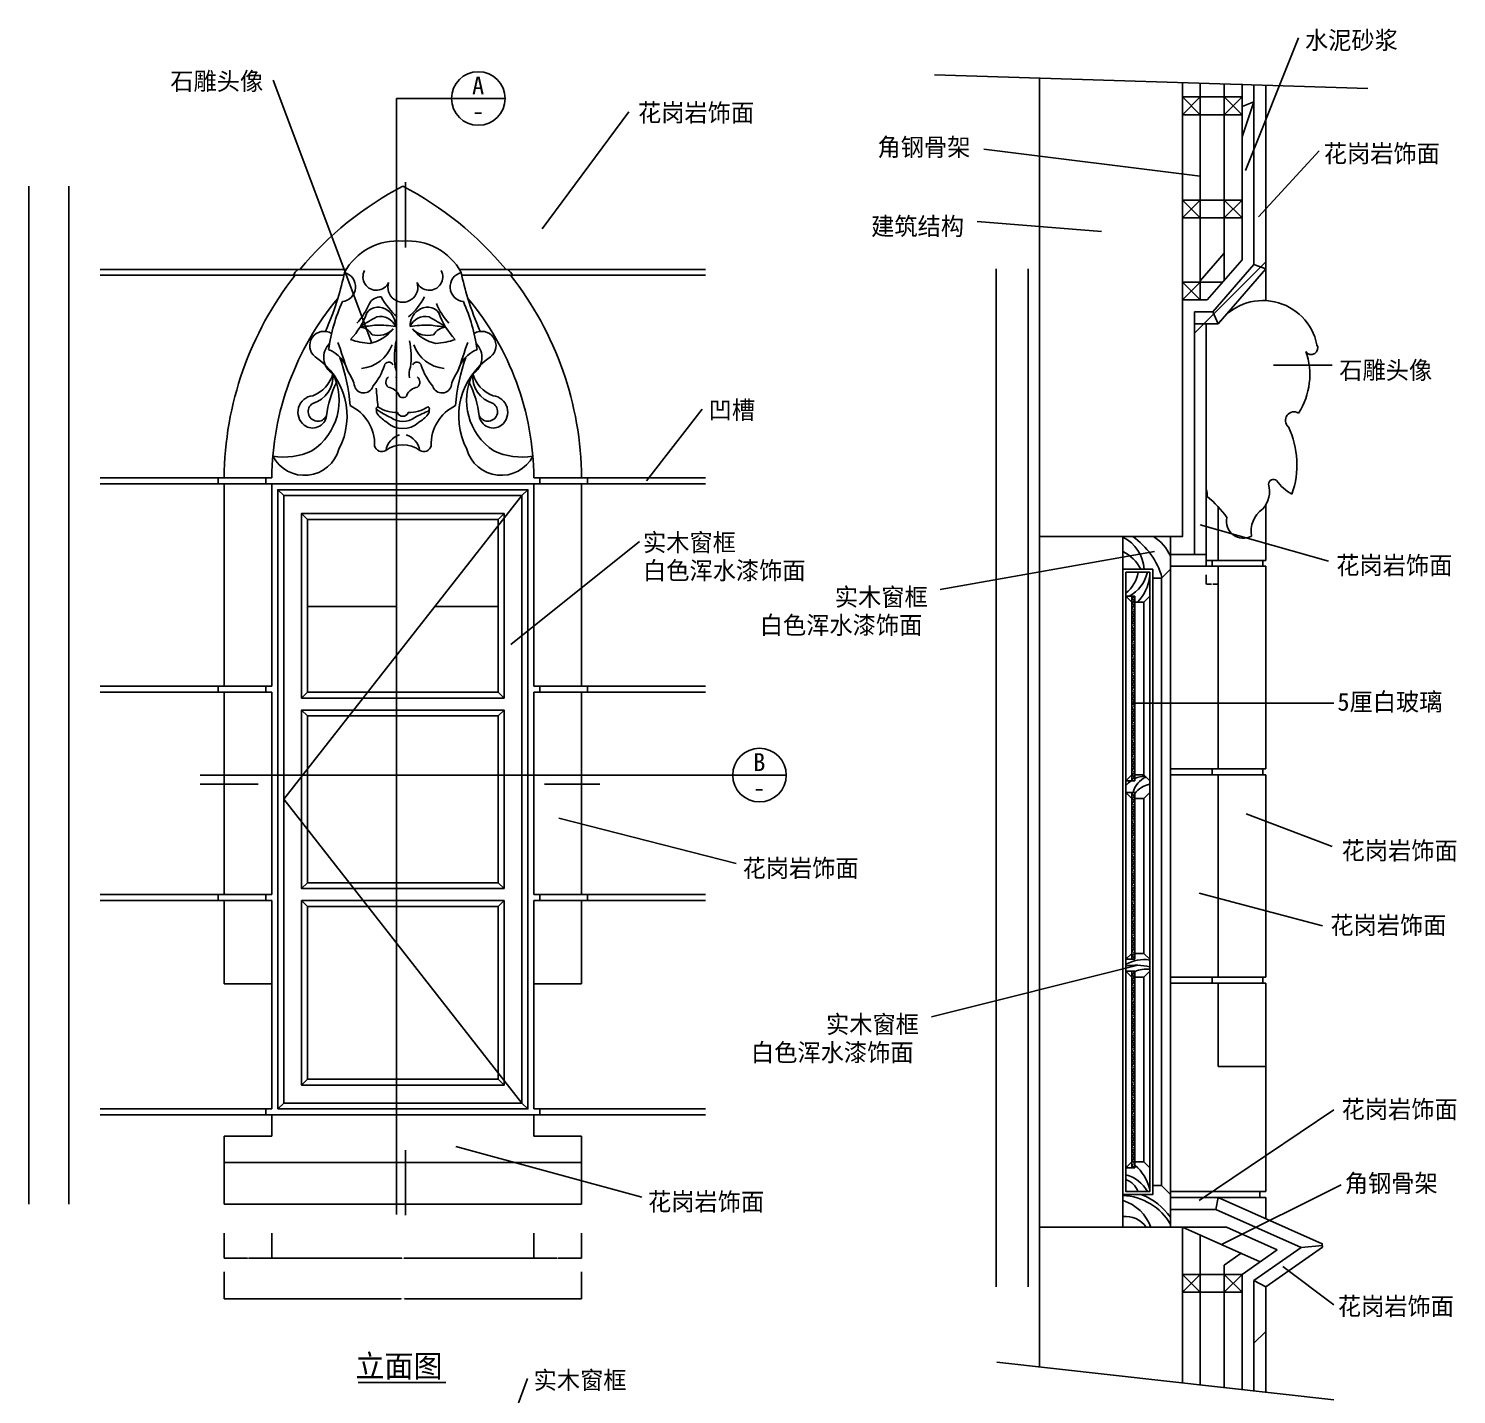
# Model space of a CAD drawing. Header units: metres. Extents: x 154 to 2551, y 70 to 3521.
# Drawn here: x 154 to 2551, y 1227 to 3521 of the extents above; entities that cross this region are included whole.
import ezdxf

# ---------------------------------------------------------------- set-up
doc = ezdxf.new("R2010")
doc.units = ezdxf.units.M
for name, color, linetype in [('2', 2, 'Continuous'), ('3', 3, 'Continuous'), ('4', 4, 'Continuous'), ('7', 7, 'Continuous'), ('BH', 3, 'Continuous'), ('DIM', 3, 'Continuous'), ('TEXT', 3, 'Continuous')]:
    doc.layers.add(name, color=color, linetype=linetype)
doc.dimstyles.get("Standard").update_dxf_attribs({"dimtxt": 2.5, "dimasz": 2.5, "dimexe": 1.25, "dimexo": 0.625, "dimtad": 1, "dimcen": 2.5, "dimazin": 3, "dimtfac": 1, "dimtmove": 0, "dimatfit": 3})

# ---------------------------------------------------------------- blocks, each defined once
blk = doc.blocks.new('BH2')
at = {"layer": 'BH'}
blk.add_lwpolyline([(0, 32), (5, 28), (0, 24), (5, 20), (0, 16), (5, 12), (0, 8), (5, 4), (0, 0)], dxfattribs=at)
blk = doc.blocks.new('*D5')
for p, q in [((1832.23, 2617.83), (1832.23, 2237.83)), ((1831.98, 2237.83), (1831.73, 2237.83)), ((1832.23, 1857.83), (1832.23, 2237.83)), ((1832.23, 2237.83), (1832.23, 2237.83)), ((1832.48, 2237.83), (1832.73, 2237.83))]:
    blk.add_line(p, q)
at = {"layer": 'Defpoints'}
for p in [(1832.23, 2617.83), (1832.23, 2237.83), (1832.23, 1857.83)]:
    blk.add_point(p, dxfattribs=at)
at = {"layer": 'DIM', "insert": (1832.23, 2238.955), "char_height": 1, "attachment_point": 5}
blk.add_mtext('0', dxfattribs=at)
blk = doc.blocks.new('*D6')
for p, q in [((1778.15, 3117.37), (1778.15, 2262.6)), ((1777.9, 2262.6), (1777.65, 2262.6)), ((1778.15, 1407.83), (1778.15, 2262.6)), ((1778.15, 2262.6), (1778.15, 2262.6)), ((1778.4, 2262.6), (1778.65, 2262.6))]:
    blk.add_line(p, q)
at = {"layer": 'Defpoints'}
for p in [(1778.15, 3117.37), (1778.15, 2262.6), (1778.15, 1407.83)]:
    blk.add_point(p, dxfattribs=at)
at = {"layer": 'DIM', "insert": (1778.15, 2263.725), "char_height": 1, "attachment_point": 5}
blk.add_mtext('0', dxfattribs=at)
blk = doc.blocks.new('*D7')
for p, q in [((221.73, 2756.5), (221.73, 2376.5)), ((221.48, 2376.5), (221.23, 2376.5)), ((221.73, 1996.5), (221.73, 2376.5)), ((221.73, 2376.5), (221.73, 2376.5)), ((221.98, 2376.5), (222.23, 2376.5))]:
    blk.add_line(p, q)
at = {"layer": 'Defpoints'}
for p in [(221.73, 2756.5), (221.73, 2376.5), (221.73, 1996.5)]:
    blk.add_point(p, dxfattribs=at)
at = {"layer": 'DIM', "insert": (221.73, 2377.625), "char_height": 1, "attachment_point": 5}
blk.add_mtext('0', dxfattribs=at)
blk = doc.blocks.new('*D8')
for p, q in [((154.46, 3256.04), (154.46, 2401.27)), ((154.21, 2401.27), (153.96, 2401.27)), ((154.46, 1546.5), (154.46, 2401.27)), ((154.46, 2401.27), (154.46, 2401.27)), ((154.71, 2401.27), (154.96, 2401.27))]:
    blk.add_line(p, q)
at = {"layer": 'Defpoints'}
for p in [(154.46, 3256.04), (154.46, 2401.27), (154.46, 1546.5)]:
    blk.add_point(p, dxfattribs=at)
at = {"layer": 'DIM', "insert": (154.46, 2402.395), "char_height": 1, "attachment_point": 5}
blk.add_mtext('0', dxfattribs=at)
blk = doc.blocks.new('*D12')
for p, q in [((482.31, 1433.14), (482.31, 1387.68)), ((1082.3, 1433.28), (1082.3, 1387.68)), ((482.56, 1387.68), (779.305, 1387.68)), ((785.305, 1387.68), (1082.05, 1387.68))]:
    blk.add_line(p, q)
at = {"layer": 'Defpoints'}
for p in [(482.31, 1433.14), (1082.3, 1433.28), (482.31, 1387.68)]:
    blk.add_point(p, dxfattribs=at)
at = {"layer": 'DIM', "insert": (782.305, 1387.68), "char_height": 1, "attachment_point": 5}
blk.add_mtext('599,99', dxfattribs=at)
blk = doc.blocks.new('*D13')
for p, q in [((562.3, 1497.97), (562.3, 1455.78)), ((1002.3, 1497.97), (1002.3, 1455.78)), ((562.55, 1455.78), (780.8, 1455.78)), ((783.8, 1455.78), (1002.05, 1455.78))]:
    blk.add_line(p, q)
at = {"layer": 'Defpoints'}
for p in [(562.3, 1497.97), (1002.3, 1497.97), (562.3, 1455.78)]:
    blk.add_point(p, dxfattribs=at)
at = {"layer": 'DIM', "insert": (782.3, 1455.78), "char_height": 1, "attachment_point": 5}
blk.add_mtext('440', dxfattribs=at)
blk = doc.blocks.new('*D14')
for p, q in [((221.73, 1616.5), (221.73, 1581.5)), ((221.48, 1581.5), (221.23, 1581.5)), ((221.73, 1546.5), (221.73, 1581.5)), ((221.73, 1581.5), (221.73, 1581.5)), ((221.98, 1581.5), (222.23, 1581.5))]:
    blk.add_line(p, q)
at = {"layer": 'Defpoints'}
for p in [(221.73, 1616.5), (221.73, 1581.5), (221.73, 1546.5)]:
    blk.add_point(p, dxfattribs=at)
at = {"layer": 'DIM', "insert": (221.73, 1582.625), "char_height": 1, "attachment_point": 5}
blk.add_mtext('0', dxfattribs=at)
blk = doc.blocks.new('*D15')
for p, q in [((482.3, 1497.97), (482.3, 1455.78)), ((562.3, 1497.97), (562.3, 1455.78)), ((482.55, 1455.78), (521.3, 1455.78)), ((523.3, 1455.78), (562.05, 1455.78))]:
    blk.add_line(p, q)
at = {"layer": 'Defpoints'}
for p in [(482.3, 1497.97), (562.3, 1497.97), (482.3, 1455.78)]:
    blk.add_point(p, dxfattribs=at)
at = {"layer": 'DIM', "insert": (522.3, 1455.78), "char_height": 1, "attachment_point": 5}
blk.add_mtext('80', dxfattribs=at)
blk = doc.blocks.new('*D16')
for p, q in [((221.73, 1996.5), (221.73, 1956.5)), ((221.48, 1956.5), (221.23, 1956.5)), ((221.73, 1916.5), (221.73, 1956.5)), ((221.73, 1956.5), (221.73, 1956.5)), ((221.98, 1956.5), (222.23, 1956.5))]:
    blk.add_line(p, q)
at = {"layer": 'Defpoints'}
for p in [(221.73, 1996.5), (221.73, 1956.5), (221.73, 1916.5)]:
    blk.add_point(p, dxfattribs=at)
at = {"layer": 'DIM', "insert": (221.73, 1957.625), "char_height": 1, "attachment_point": 5}
blk.add_mtext('0', dxfattribs=at)
blk = doc.blocks.new('*D17')
for p, q in [((221.73, 1916.5), (221.73, 1806.5)), ((221.48, 1806.5), (221.23, 1806.5)), ((221.73, 1696.5), (221.73, 1806.5)), ((221.73, 1806.5), (221.73, 1806.5)), ((221.98, 1806.5), (222.23, 1806.5))]:
    blk.add_line(p, q)
at = {"layer": 'Defpoints'}
for p in [(221.73, 1916.5), (221.73, 1806.5), (221.73, 1696.5)]:
    blk.add_point(p, dxfattribs=at)
at = {"layer": 'DIM', "insert": (221.73, 1807.625), "char_height": 1, "attachment_point": 5}
blk.add_mtext('0', dxfattribs=at)
blk = doc.blocks.new('*D18')
for p, q in [((221.73, 1696.5), (221.73, 1656.5)), ((221.48, 1656.5), (221.23, 1656.5)), ((221.73, 1616.5), (221.73, 1656.5)), ((221.73, 1656.5), (221.73, 1656.5)), ((221.98, 1656.5), (222.23, 1656.5))]:
    blk.add_line(p, q)
at = {"layer": 'Defpoints'}
for p in [(221.73, 1696.5), (221.73, 1656.5), (221.73, 1616.5)]:
    blk.add_point(p, dxfattribs=at)
at = {"layer": 'DIM', "insert": (221.73, 1657.625), "char_height": 1, "attachment_point": 5}
blk.add_mtext('0', dxfattribs=at)
blk = doc.blocks.new('*D19')
for p, q in [((1832.23, 1857.83), (1832.23, 1707.83)), ((1831.98, 1707.83), (1831.73, 1707.83)), ((1832.23, 1557.83), (1832.23, 1707.83)), ((1832.23, 1707.83), (1832.23, 1707.83)), ((1832.48, 1707.83), (1832.73, 1707.83))]:
    blk.add_line(p, q)
at = {"layer": 'Defpoints'}
for p in [(1832.23, 1857.83), (1832.23, 1707.83), (1832.23, 1557.83)]:
    blk.add_point(p, dxfattribs=at)
at = {"layer": 'DIM', "insert": (1832.23, 1708.955), "char_height": 1, "attachment_point": 5}
blk.add_mtext('0', dxfattribs=at)
blk = doc.blocks.new('*D20')
for p, q in [((1002.3, 1497.97), (1002.3, 1455.78)), ((1082.3, 1497.97), (1082.3, 1455.78)), ((1002.55, 1455.78), (1041.3, 1455.78)), ((1043.3, 1455.78), (1082.05, 1455.78))]:
    blk.add_line(p, q)
at = {"layer": 'Defpoints'}
for p in [(1002.3, 1497.97), (1082.3, 1497.97), (1002.3, 1455.78)]:
    blk.add_point(p, dxfattribs=at)
at = {"layer": 'DIM', "insert": (1042.3, 1455.78), "char_height": 1, "attachment_point": 5}
blk.add_mtext('80', dxfattribs=at)
blk = doc.blocks.new('*D21')
for p, q in [((1832.23, 1557.83), (1832.23, 1517.83)), ((1831.98, 1517.83), (1831.73, 1517.83)), ((1832.23, 1477.83), (1832.23, 1517.83)), ((1832.23, 1517.83), (1832.23, 1517.83)), ((1832.48, 1517.83), (1832.73, 1517.83))]:
    blk.add_line(p, q)
at = {"layer": 'Defpoints'}
for p in [(1832.23, 1557.83), (1832.23, 1517.83), (1832.23, 1477.83)]:
    blk.add_point(p, dxfattribs=at)
at = {"layer": 'DIM', "insert": (1832.23, 1518.955), "char_height": 1, "attachment_point": 5}
blk.add_mtext('0', dxfattribs=at)
blk = doc.blocks.new('*D22')
for p, q in [((1832.23, 1477.83), (1832.23, 1442.83)), ((1831.98, 1442.83), (1831.73, 1442.83)), ((1832.23, 1407.83), (1832.23, 1442.83)), ((1832.23, 1442.83), (1832.23, 1442.83)), ((1832.48, 1442.83), (1832.73, 1442.83))]:
    blk.add_line(p, q)
at = {"layer": 'Defpoints'}
for p in [(1832.23, 1477.83), (1832.23, 1442.83), (1832.23, 1407.83)]:
    blk.add_point(p, dxfattribs=at)
at = {"layer": 'DIM', "insert": (1832.23, 1443.955), "char_height": 1, "attachment_point": 5}
blk.add_mtext('0', dxfattribs=at)
blk = doc.blocks.new('*D23')
for p, q in [((1832.23, 3117.37), (1832.23, 2867.6)), ((1831.98, 2867.6), (1831.73, 2867.6)), ((1832.23, 2617.83), (1832.23, 2867.6)), ((1832.23, 2867.6), (1832.23, 2867.6)), ((1832.48, 2867.6), (1832.73, 2867.6))]:
    blk.add_line(p, q)
at = {"layer": 'Defpoints'}
for p in [(1832.23, 3117.37), (1832.23, 2867.6), (1832.23, 2617.83)]:
    blk.add_point(p, dxfattribs=at)
at = {"layer": 'DIM', "insert": (1832.23, 2868.725), "char_height": 1, "attachment_point": 5}
blk.add_mtext('0', dxfattribs=at)
blk = doc.blocks.new('*D24')
for p, q in [((221.73, 3256.04), (221.73, 3006.27)), ((221.48, 3006.27), (221.23, 3006.27)), ((221.73, 2756.5), (221.73, 3006.27)), ((221.73, 3006.27), (221.73, 3006.27)), ((221.98, 3006.27), (222.23, 3006.27))]:
    blk.add_line(p, q)
at = {"layer": 'Defpoints'}
for p in [(221.73, 3256.04), (221.73, 3006.27), (221.73, 2756.5)]:
    blk.add_point(p, dxfattribs=at)
at = {"layer": 'DIM', "insert": (221.73, 3007.395), "char_height": 1, "attachment_point": 5}
blk.add_mtext('0', dxfattribs=at)
blk = doc.blocks.new('*D28')
for p, q in [((2131.04, 2603.32), (2131.04, 2587.84)), ((2151.04, 2603.32), (2151.04, 2587.84)), ((2131.29, 2587.84), (2140.04, 2587.84)), ((2142.04, 2587.84), (2150.79, 2587.84))]:
    blk.add_line(p, q)
at = {"layer": 'Defpoints'}
for p in [(2131.04, 2603.32), (2151.04, 2603.32), (2131.04, 2587.84)]:
    blk.add_point(p, dxfattribs=at)
at = {"layer": 'DIM', "insert": (2141.04, 2587.84), "char_height": 1, "attachment_point": 5}
blk.add_mtext('20', dxfattribs=at)

msp = doc.modelspace()

# ---------------------------------------------------------------- hatches: boundary and pattern name
at = {"layer": 'BH'}
h = msp.add_hatch(dxfattribs=at)
h.set_pattern_fill('ANSI31', scale=500)
h.paths.add_polyline_path([(1851.04, 2667.83), (2091.04, 2667.83), (2091.04, 3429.97), (1851.04, 3437.42)])
h = msp.add_hatch(dxfattribs=at)
h.set_pattern_fill('AR-CONC', scale=5)
h.paths.add_polyline_path([(2211.04, 3426.24), (2191.04, 3426.86), (2191.04, 3132.3), (2132.78, 3065.08), (2091.04, 3065.08), (2091.04, 3045.08), (2141.91, 3045.08), (2211.04, 3124.84)])
h = msp.add_hatch(dxfattribs=at)
h.set_pattern_fill('ANSI33', scale=100)
h.paths.add_polyline_path([(2231.04, 3425.62), (2211.04, 3426.24), (2211.04, 3124.84), (2231.04, 3117.37)])
h.paths.add_polyline_path([(2141.91, 3045.08), (2151.04, 3025.08, -0.05), (2163.17, 3039.07), (2231.04, 3117.37), (2211.04, 3124.84)])
h.paths.add_polyline_path([(2111.04, 3045.08), (2111.04, 3025.08), (2151.04, 3025.08), (2141.91, 3045.08)])
h = msp.add_hatch(dxfattribs=at)
h.set_pattern_fill('AR-CONC', scale=5)
h.paths.add_polyline_path([(2111.04, 3045.08), (2091.04, 3045.08), (2091.04, 2667.83), (2071.04, 2667.83), (2071.04, 2637.83), (2111.04, 2637.83)])
h = msp.add_hatch(dxfattribs=at)
h.set_pattern_fill('ANSI33', scale=100)
h.paths.add_polyline_path([(2131.04, 2746.59, -0.12), (2132.58, 2734.83, -0.08), (2165.44, 2699.65, 0.64), (2207.02, 2668.35, -0.3), (2225.61, 2713.88, 0.25), (2235.65, 2755.96, -0.63), (2248.9, 2762.01, 0.12), (2274.9, 2739.03, 0.2), (2269.03, 2851.89, -0.94), (2286.01, 2875, 0.23), (2298.23, 2978.53, 0.99), (2316.71, 2989.75, 0.59), (2163.17, 3039.07), (2151.04, 3025.08), (2131.04, 3025.08)])
h = msp.add_hatch(dxfattribs=at)
h.set_pattern_fill('ANSI33', scale=100)
h.paths.add_polyline_path([(2131.04, 3025.08), (2111.04, 3025.08), (2111.04, 2637.83), (2131.04, 2637.83)])
h = msp.add_hatch(dxfattribs=at)
h.set_pattern_fill('AR-RROOF', scale=200)
h.paths.add_polyline_path([(771.74, 2468.03), (771.74, 2406.5), (942.3, 2406.5), (942.3, 2685.5)])
h.paths.add_polyline_path([(771.74, 2696.5), (622.3, 2696.5), (622.3, 2406.5), (723.48, 2406.5), (771.74, 2468.03)])
h.paths.add_polyline_path([(771.74, 2406.5), (771.74, 2468.03), (723.48, 2406.5)])
h.paths.add_polyline_path([(771.74, 2366.5), (692.1, 2366.5), (622.3, 2277.5), (622.3, 2267.18), (771.74, 2267.18)])
h.paths.add_polyline_path([(622.3, 2366.5), (622.3, 2277.5), (692.1, 2366.5)])
h.paths.add_polyline_path([(692.1, 2086.5), (771.74, 2086.5), (771.74, 2267.18), (622.3, 2267.18), (622.3, 2175.5)])
h.paths.add_polyline_path([(622.3, 2175.5), (622.3, 2086.5), (692.1, 2086.5)])
h.paths.add_polyline_path([(771.74, 2086.5), (942.3, 2086.5), (942.3, 2267.18), (771.74, 2267.18)])
h.paths.add_polyline_path([(771.74, 2366.5), (771.74, 2267.18), (942.3, 2267.18), (942.3, 2366.5)])
h.paths.add_polyline_path([(771.74, 2046.5), (771.74, 1984.97), (942.3, 1767.5), (942.3, 2046.5)])
h.paths.add_polyline_path([(622.3, 1756.5), (771.74, 1756.5), (771.74, 1984.97), (723.48, 2046.5), (622.3, 2046.5)])
h.paths.add_polyline_path([(723.48, 2046.5), (771.74, 1984.97), (771.74, 2046.5)])
h.paths.add_polyline_path([(771.74, 1756.5), (942.3, 1756.5), (942.3, 1767.5), (771.74, 1984.97)])
h = msp.add_hatch(dxfattribs=at)
h.set_pattern_fill('ANSI33', scale=100)
h.paths.add_polyline_path([(2071.04, 2637.83), (2071.04, 2617.83), (2131.04, 2617.83), (2131.04, 2637.83)])
h = msp.add_hatch(dxfattribs=at)
h.set_pattern_fill('ANSI33', scale=100)
h.paths.add_polyline_path([(2151.04, 1557.83), (2146.8, 1537.83), (2290.59, 1473.92), (2326.09, 1477.35), (2325.82, 1480.15)])
h.paths.add_polyline_path([(2146.8, 1537.83), (2151.04, 1557.83), (2071.04, 1557.83), (2071.04, 1537.83)])
h.paths.add_polyline_path([(2211.04, 1418.24), (2231.04, 1407.83), (2326.36, 1474.55), (2326.09, 1477.35), (2290.59, 1473.92)])
h = msp.add_hatch(dxfattribs=at)
h.set_pattern_fill('AR-CONC', scale=5)
h.paths.add_polyline_path([(2146.8, 1537.83), (2071.04, 1537.83), (2071.04, 1512.92), (2071.13, 1512.77), (2071.04, 1512.92), (2071.04, 1507.83), (2165.06, 1507.83), (2250.13, 1470.02), (2191.04, 1428.65), (2191.04, 1235.3), (2211.04, 1233.05), (2211.04, 1418.24), (2290.59, 1473.92)])
h = msp.add_hatch(dxfattribs=at)
h.set_pattern_fill('ANSI31', scale=500)
h.paths.add_polyline_path([(2091.04, 1246.53), (2091.04, 1507.83), (2071.04, 1507.83), (1851.04, 1507.83), (1851.04, 1273.48)])
h = msp.add_hatch(dxfattribs=at)
h.set_pattern_fill('ANSI33', scale=100)
h.paths.add_polyline_path([(2231.04, 1407.83), (2211.04, 1418.24), (2211.04, 1233.05), (2231.04, 1230.81)])

# ---------------------------------------------------------------- linework, layer by layer
at = {"layer": '2'}
for points in [[(2091.04, 3429.97), (2091.04, 2667.83), (1851.04, 2667.83), (1851.04, 3437.42)], [(2091.04, 1246.53), (2091.04, 1507.83), (2091.04, 1507.83), (2091.04, 1507.83), (1851.04, 1507.83), (1851.04, 1273.48)]]:
    msp.add_lwpolyline(points, dxfattribs=at)
at = {"layer": '3'}
for p, q in [((2121.04, 3376.15), (2091.04, 3406.15)), ((2121.04, 3406.15), (2091.04, 3376.15)), ((2191.04, 3406.15), (2161.04, 3376.15)), ((2191.04, 3376.15), (2161.04, 3406.15)), ((2121.04, 3232.88), (2091.04, 3202.88)), ((2121.04, 3202.88), (2091.04, 3232.88)), ((2191.04, 3232.88), (2161.04, 3202.88)), ((2191.04, 3202.88), (2161.04, 3232.88)), ((2121.04, 3095.08), (2091.04, 3065.08)), ((2121.04, 3065.08), (2091.04, 3095.08)), ((982.3, 2736.5), (582.3, 2226.5)), ((622.3, 2696.5), (612.3, 2706.5)), ((942.3, 2696.5), (952.3, 2706.5)), ((2041.04, 2597.83), (2041.04, 1577.83)), ((2056.04, 1577.83), (2056.04, 2597.83)), ((2026.04, 2267.83), (2026.04, 2557.83)), ((622.3, 2406.5), (612.3, 2396.5)), ((942.3, 2406.5), (952.3, 2396.5)), ((612.3, 2376.5), (622.3, 2366.5)), ((952.3, 2376.5), (942.3, 2366.5)), ((582.3, 2226.5), (982.3, 1716.5)), ((2026.04, 1967.83), (2026.04, 2227.83)), ((612.3, 2076.5), (622.3, 2086.5)), ((952.3, 2076.5), (942.3, 2086.5)), ((612.3, 2056.5), (622.3, 2046.5)), ((942.3, 2046.5), (952.3, 2056.5)), ((2026.04, 1617.83), (2026.04, 1927.83)), ((612.3, 1746.5), (622.3, 1756.5)), ((942.3, 1756.5), (952.3, 1746.5))]:
    msp.add_line(p, q, dxfattribs=at)
for points in [[(572.3, 1706.5), (572.3, 2746.5), (992.3, 2746.5), (992.3, 1706.5)], [(612.3, 2396.5), (952.3, 2396.5), (952.3, 2706.5), (612.3, 2706.5)], [(952.3, 2076.5), (952.3, 2376.5), (612.3, 2376.5), (612.3, 2076.5)], [(612.3, 1746.5), (952.3, 1746.5), (952.3, 2056.5), (612.3, 2056.5)]]:
    msp.add_lwpolyline(points, close=True, dxfattribs=at)
for centre, radius, start, end in [((677.86, 3087.05), 24.99, 276.54, 75.03), ((737.93, 3103.91), 22.59, 152.04, 335.4), ((782.3, 3086.46), 25.16, 161.34, 18.66), ((826.67, 3103.91), 22.59, 204.6, 27.96), ((886.74, 3087.05), 24.99, 104.97, 263.46), ((745.68, 3047.24), 23, 88.86, 148.59), ((853.82, 3127.88), 122.14, 208.16, 228.38), ((710.79, 3127.88), 122.14, 311.62, 331.84), ((208.22, 3209.99), 486.24, 336, 342.99), ((955.73, 2940.08), 300.92, 156.05, 172.03), ((629.55, 3097.24), 103.72, 316.54, 338.5), ((741.22, 3027.95), 24.97, 51.33, 141.14), ((738.2, 3021.69), 31.78, 358.09, 54.13), ((826.41, 3021.69), 31.78, 125.87, 181.91), ((823.38, 3027.95), 24.97, 38.86, 128.67), ((935.05, 3097.24), 103.72, 201.5, 223.46), ((608.87, 2940.08), 300.92, 7.97, 23.95), ((1356.38, 3209.99), 486.24, 197.01, 204), ((609.39, 3081.4), 118.56, 315.8, 341.42), ((855.62, 2812.96), 252.48, 117.67, 125.06), ((575.5, 4265.41), 1253.07, 276.19, 277.47), ((733.63, 2743.86), 279.15, 82.52, 89.03), ((744.52, 3009.46), 27.79, 23.7, 102.8), ((830.98, 2743.86), 279.15, 90.97, 97.48), ((820.09, 3009.46), 27.79, 77.2, 156.3), ((989.1, 4265.41), 1253.07, 262.53, 263.81), ((708.98, 2812.96), 252.48, 54.94, 62.33), ((955.21, 3081.4), 118.56, 198.58, 224.2), ((649.93, 2988.28), 24.04, 57.88, 231.49), ((730.92, 3095.64), 103.55, 249.35, 267.65), ((706.6, 2991.47), 28.46, 32.55, 81.92), ((715.12, 3054.61), 63.49, 280.49, 323.45), ((740.31, 3040.33), 34.93, 253.84, 317.65), ((891.87, 2969.77), 123.65, 167.43, 188.09), ((672.73, 2969.77), 123.65, 351.91, 12.57), ((824.29, 3040.33), 34.93, 222.35, 286.16), ((849.48, 3054.61), 63.49, 216.55, 259.51), ((858, 2991.47), 28.46, 98.08, 147.45), ((833.69, 3095.64), 103.55, 272.35, 290.65), ((914.67, 2988.28), 24.04, 308.51, 122.12), ((681.77, 2968.72), 32.33, 134.01, 238.59), ((638.47, 2932.55), 52.86, 13.93, 68.66), ((-1891, 2098.88), 2716.02, 18.16, 19.24), ((706.02, 3011.59), 62.15, 276.48, 339.23), ((858.59, 3011.59), 62.15, 200.77, 263.52), ((926.13, 2932.55), 52.86, 111.34, 166.07), ((3455.6, 2098.88), 2716.02, 160.76, 161.84), ((882.83, 2968.72), 32.33, 301.41, 45.99), ((569.06, 2869.77), 119.5, 332.49, 56.53), ((368.65, 2860.44), 326.34, 4.78, 19.38), ((653.14, 2987), 103.3, 319.92, 341.94), ((758.63, 2953.36), 7.46, 21.22, 167.58), ((740.17, 2940.23), 31.69, 348.83, 22.5), ((824.43, 2940.23), 31.69, 157.5, 191.17), ((805.97, 2953.36), 7.46, 12.42, 158.78), ((911.46, 2987), 103.3, 198.06, 220.08), ((1195.96, 2860.44), 326.34, 160.62, 175.22), ((995.54, 2869.77), 119.5, 123.47, 207.51), ((574.34, 2896.44), 101.01, 303.18, 26.26), ((618.26, 2936.54), 46.89, 285.68, 5.62), ((612.13, 2955.72), 54.78, 290.08, 344.56), ((827.03, 2848.84), 174.38, 153.61, 172.9), ((632.68, 2903.47), 70.77, 15.76, 36.22), ((764.73, 2927.03), 10.97, 126.31, 230.92), ((799.88, 2927.03), 10.97, 309.08, 53.69), ((931.92, 2903.47), 70.77, 143.78, 164.24), ((990.26, 2896.44), 101.01, 153.74, 236.82), ((737.57, 2848.84), 174.38, 7.1, 26.39), ((946.34, 2936.54), 46.89, 174.38, 254.32), ((952.48, 2955.72), 54.78, 195.44, 249.92), ((633.96, 2876.62), 27.82, 96.25, 231.63), ((716.72, 2925.01), 16.11, 188.32, 343.7), ((4713.28, 3249.93), 3989.57, 184.79, 185.24), ((755.57, 2897.08), 21.55, 22.23, 84.02), ((780.96, 2906.56), 5.6, 193.73, 283.91), ((783.65, 2906.56), 5.6, 256.09, 346.27), ((809.03, 2897.08), 21.55, 95.98, 157.77), ((847.88, 2925.01), 16.11, 196.3, 351.68), ((930.64, 2876.62), 27.82, 308.37, 83.75), ((639.5, 2877.64), 16.2, 121.91, 333.42), ((662.71, 2822.48), 72.24, 358.32, 64.46), ((740.37, 2882.83), 2.64, 89.55, 219.16), ((746.49, 2878.72), 8.52, 163.29, 225.83), ((809.01, 2978.11), 119.97, 233.9, 247.04), ((771.27, 2931.85), 55.71, 236.35, 272.04), ((793.33, 2931.85), 55.71, 267.96, 303.65), ((917.26, 2658.17), 238.9, 112.3, 118.74), ((818.11, 2878.72), 8.52, 314.17, 16.71), ((824.23, 2882.83), 2.64, 320.84, 90.45), ((901.9, 2822.48), 72.24, 115.54, 181.68), ((925.1, 2877.64), 16.2, 206.58, 58.09), ((630.85, 2873.34), 23.33, 232.63, 352.73), ((781.43, 2904.79), 52.03, 218.22, 240.59), ((782.3, 2887.89), 38.8, 227.09, 312.91), ((782.3, 2893.99), 33.13, 232.66, 307.34), ((782.3, 2879.23), 9.56, 198.66, 341.34), ((783.18, 2904.79), 52.03, 299.41, 321.78), ((933.75, 2873.34), 23.33, 187.27, 307.37), ((787.29, 2806.2), 33.98, 108.37, 169.22), ((777.31, 2806.2), 33.98, 10.78, 71.63), ((582.66, 2909.75), 108.53, 260.1, 295.63), ((617.22, 2830.54), 60, 207.51, 344.56), ((746.9, 2822.52), 12.18, 190.23, 305.13), ((782.3, 2773.89), 47.97, 53.71, 126.29), ((753.91, 2812.56), 0, 315, 127.95), ((817.7, 2822.52), 12.18, 234.87, 349.77), ((947.38, 2830.54), 60, 195.44, 332.49), ((981.94, 2909.75), 108.53, 244.37, 279.9)]:
    msp.add_arc(centre, radius, start, end, dxfattribs=at)
at = {"layer": '4'}
for p, q in [((2191.04, 3132.3), (2191.04, 3427.79)), ((2211.04, 3124.84), (2211.04, 3426.24)), ((2231.04, 3064.03), (2231.04, 3425.62)), ((605.52, 3116.5), (609.67, 3116.5)), ((954.94, 3116.5), (959.08, 3116.5)), ((2191.04, 3132.3), (2132.78, 3065.08)), ((2211.04, 3124.84), (2141.91, 3045.08)), ((2231.04, 3117.37), (2151.04, 3025.08)), ((2211.04, 3124.84), (2231.04, 3117.37)), ((597.69, 3106.5), (601.6, 3106.5)), ((963, 3106.5), (966.92, 3106.5)), ((2091.04, 3065.08), (2132.78, 3065.08)), ((2111.04, 2637.83), (2111.04, 3045.08)), ((2111.04, 3045.08), (2141.91, 3045.08)), ((2141.91, 3045.08), (2151.04, 3025.08)), ((2111.04, 3025.08), (2151.04, 3025.08)), ((2131.04, 2617.83), (2131.04, 3025.08)), ((472.3, 2766.5), (472.3, 2756.5)), ((472.3, 2766.5), (482.28, 2766.5)), ((552.3, 2756.5), (552.3, 2766.5)), ((552.3, 2766.5), (562.29, 2766.5)), ((1012.3, 2766.5), (1002.31, 2766.5)), ((1012.3, 2756.5), (1012.3, 2766.5)), ((1082.32, 2766.5), (1092.3, 2766.5)), ((1092.3, 2766.5), (1092.3, 2756.5)), ((472.3, 2756.5), (482.3, 2756.5)), ((482.3, 2756.04), (482.3, 2416.5)), ((552.3, 2756.5), (562.3, 2756.5)), ((562.3, 2756.5), (1002.3, 2756.5)), ((562.3, 2416.5), (562.3, 2756.5)), ((1002.3, 2416.5), (1002.3, 2756.5)), ((1012.3, 2756.5), (1002.3, 2756.5)), ((1082.3, 2756.04), (1082.3, 2416.5)), ((1092.3, 2756.5), (1082.31, 2756.5)), ((2151.03, 2627.83), (2151.03, 2717.82)), ((2231.04, 2627.83), (2231.04, 2721.36)), ((1991.04, 2667.83), (1991.04, 2612.83)), ((2071.04, 2667.83), (2071.04, 2612.83)), ((2071.04, 2637.83), (2131.04, 2637.83)), ((1991.04, 2612.83), (2041.04, 2612.83)), ((2041.04, 2612.83), (2041.04, 2597.83)), ((2071.04, 2612.83), (2056.04, 2597.83)), ((2071.04, 2617.83), (2131.04, 2617.83)), ((2071.04, 1562.83), (2071.04, 2612.83)), ((2151.03, 2627.83), (2141.04, 2627.83)), ((2141.04, 2627.83), (2141.04, 2617.83)), ((2141.04, 2617.83), (2151.04, 2617.83)), ((2151.04, 2277.83), (2151.04, 2617.83)), ((2226.04, 2627.83), (2226.04, 2617.83)), ((2231.04, 2627.83), (2226.04, 2627.83)), ((2226.04, 2617.83), (2231.04, 2617.83)), ((2231.04, 2277.83), (2231.04, 2617.83)), ((2231.04, 2617.37), (2231.04, 2277.83)), ((1996.04, 2607.83), (2036.04, 2607.83)), ((1996.04, 2607.83), (1996.04, 2567.83)), ((2036.04, 2607.83), (2036.04, 2567.83)), ((2041.04, 2597.83), (2056.04, 2597.83)), ((1996.04, 2257.83), (1996.04, 2567.83)), ((2006.04, 2567.83), (1996.04, 2567.83)), ((1996.04, 2567.83), (2006.04, 2557.83)), ((2036.04, 2567.83), (2026.04, 2557.83)), ((2036.04, 2257.83), (2036.04, 2567.83)), ((2011.04, 2557.83), (2026.04, 2557.83)), ((472.3, 2416.5), (472.3, 2406.5)), ((482.3, 2416.5), (472.3, 2416.5)), ((472.3, 2406.5), (482.3, 2406.5)), ((482.3, 2406.5), (482.3, 2066.5)), ((552.3, 2406.5), (552.3, 2416.5)), ((552.3, 2416.5), (562.3, 2416.5)), ((562.3, 2406.5), (552.3, 2406.5)), ((562.3, 2066.5), (562.3, 2406.5)), ((1012.3, 2416.5), (1002.3, 2416.5)), ((1012.3, 2406.5), (1002.3, 2406.5)), ((1002.3, 2066.5), (1002.3, 2406.5)), ((1012.3, 2406.5), (1012.3, 2416.5)), ((1092.3, 2416.5), (1082.3, 2416.5)), ((1092.3, 2406.5), (1082.3, 2406.5)), ((1082.3, 2406.5), (1082.3, 2066.5)), ((1092.3, 2416.5), (1092.3, 2406.5)), ((2141.04, 2277.83), (2151.04, 2277.83)), ((2141.04, 2277.83), (2141.04, 2267.83)), ((2226.04, 2277.83), (2231.04, 2277.83)), ((2226.04, 2277.83), (2226.04, 2267.83)), ((2141.04, 2267.83), (2151.04, 2267.83)), ((2151.04, 1927.83), (2151.04, 2267.83)), ((2226.04, 2267.83), (2231.04, 2267.83)), ((2231.04, 1927.83), (2231.04, 2267.83)), ((2231.04, 2267.83), (2231.04, 1927.83)), ((1996.04, 1607.83), (1996.04, 2237.83)), ((2036.04, 1607.83), (2036.04, 2237.83)), ((472.3, 2066.5), (472.3, 2056.5)), ((472.3, 2066.5), (482.3, 2066.5)), ((552.3, 2056.5), (552.3, 2066.5)), ((562.3, 2066.5), (552.3, 2066.5)), ((1012.3, 2066.5), (1002.3, 2066.5)), ((1012.3, 2056.5), (1012.3, 2066.5)), ((1092.3, 2066.5), (1082.3, 2066.5)), ((1092.3, 2066.5), (1092.3, 2056.5)), ((472.3, 2056.5), (482.3, 2056.5)), ((482.3, 2056.5), (482.3, 1916.5)), ((552.3, 2056.5), (562.3, 2056.5)), ((562.3, 1706.5), (562.3, 2056.5)), ((1002.3, 1706.5), (1002.3, 2056.5)), ((1012.3, 2056.5), (1002.3, 2056.5)), ((1082.3, 2056.5), (1082.3, 1916.5)), ((1092.3, 2056.5), (1082.3, 2056.5)), ((2141.04, 1927.83), (2151.04, 1927.83)), ((2141.04, 1927.83), (2141.04, 1917.83)), ((2141.04, 1917.83), (2151.04, 1917.83)), ((2151.04, 1777.83), (2151.04, 1917.83)), ((2226.04, 1927.83), (2226.04, 1917.83)), ((2226.04, 1927.83), (2231.04, 1927.83)), ((2226.04, 1917.83), (2231.04, 1917.83)), ((2231.04, 1567.83), (2231.04, 1917.83)), ((2231.04, 1917.83), (2231.04, 1777.83)), ((482.3, 1916.5), (562.3, 1916.5)), ((1002.3, 1916.5), (1082.3, 1916.5)), ((2151.04, 1777.83), (2231.04, 1777.83)), ((552.3, 1696.5), (552.3, 1706.5)), ((562.3, 1706.5), (552.3, 1706.5)), ((1012.3, 1706.5), (1002.3, 1706.5)), ((1012.3, 1696.5), (1012.3, 1706.5)), ((562.3, 1696.5), (562.3, 1660.94)), ((1002.3, 1696.5), (1002.3, 1660.94)), ((482.3, 1660.94), (482.3, 1546.5)), ((482.3, 1660.94), (562.3, 1660.94)), ((1082.3, 1660.94), (1002.3, 1660.94)), ((1082.3, 1660.94), (1082.3, 1546.5)), ((2006.04, 1607.83), (1996.04, 1607.83)), ((2221.04, 1567.83), (2221.04, 1557.83)), ((2221.04, 1567.83), (2231.04, 1567.83)), ((482.3, 1546.5), (1082.3, 1546.5)), ((2151.04, 1557.83), (2071.04, 1557.83)), ((2146.8, 1537.83), (2071.04, 1537.83)), ((2146.8, 1537.83), (2151.04, 1557.83)), ((2146.8, 1537.83), (2290.59, 1473.92)), ((2221.04, 1557.83), (2231.04, 1557.83)), ((2231.04, 1522.27), (2231.04, 1557.83)), ((2165.06, 1507.83), (2071.04, 1507.83)), ((2165.06, 1507.83), (2250.13, 1470.02)), ((2250.13, 1470.02), (2191.04, 1428.65)), ((2290.59, 1473.92), (2211.04, 1418.24)), ((2290.59, 1473.92), (2326.09, 1477.35)), ((2191.04, 1235.3), (2191.04, 1428.65)), ((2231.04, 1407.83), (2211.04, 1418.24)), ((2211.04, 1233.05), (2211.04, 1418.24)), ((2231.04, 1230.81), (2231.04, 1407.83))]:
    msp.add_line(p, q, dxfattribs=at)
for points in [[(1996.04, 2237.83), (2011.04, 2237.83), (2011.04, 2227.83), (2026.04, 2227.83), (2036.04, 2237.83), (2036.04, 2257.83), (2026.04, 2267.83), (2011.04, 2267.83), (2011.04, 2257.83), (1996.04, 2257.83)], [(2006.04, 2257.83), (2006.04, 2267.83), (1996.04, 2257.83), (1996.04, 2237.83), (2006.04, 2227.83), (2006.04, 2237.83)], [(1996.04, 1937.83), (2011.04, 1937.83), (2011.04, 1927.83), (2026.04, 1927.83), (2036.04, 1937.83), (2036.04, 1957.83), (2026.04, 1967.83), (2011.04, 1967.83), (2011.04, 1957.83), (1996.04, 1957.83)], [(2006.04, 1957.83), (2006.04, 1967.83), (1996.04, 1957.83), (1996.04, 1937.83), (2006.04, 1927.83), (2006.04, 1937.83)], [(1012.3, 1696.5), (552.3, 1696.5)], [(2011.04, 1617.83), (2026.04, 1617.83), (2036.04, 1607.83), (2036.04, 1567.83), (1996.04, 1567.83), (1996.04, 1607.83), (2006.04, 1617.83)], [(2151.04, 1557.83), (2325.82, 1480.15), (2326.36, 1474.55), (2231.04, 1407.83)]]:
    msp.add_lwpolyline(points, dxfattribs=at)
msp.add_lwpolyline([(2071.04, 1507.83), (2071.04, 1562.83), (2056.04, 1577.83), (2041.04, 1577.83), (2041.04, 1562.83), (1991.04, 1562.83), (1991.04, 1507.83)], close=True, dxfattribs=at)
for centre, radius, start, end in [((1038.84, 2762.12), 556.57, 117.45, 140.45), ((525.77, 2762.12), 556.57, 39.55, 62.55), ((773.09, 3063.31), 100.86, 84.76, 151.66), ((791.51, 3063.31), 100.86, 28.34, 95.24), ((1047.58, 2762.12), 566.57, 141.28, 142.57), ((517.02, 2762.12), 566.57, 37.43, 38.72), ((1038.84, 2762.12), 556.57, 141.78, 179.55), ((208.22, 3209.99), 486.24, 342.99, 348.28), ((1356.38, 3209.99), 486.24, 191.72, 197.01), ((525.77, 2762.12), 556.57, 0.45, 38.22), ((1038.84, 2762.12), 476.57, 140.11, 179.47), ((525.77, 2762.12), 476.57, 0.53, 39.89), ((2226.34, 2972.07), 92.08, 11.07, 144.85), ((2185.42, 2939.37), 119.42, 327.39, 19.15), ((2307.41, 2984.24), 10.81, 211.86, 30.65), ((2278.28, 2862.89), 14.37, 57.45, 229.96), ((2133.31, 2788.26), 149.91, 340.83, 25.12), ((2243.72, 2755.83), 8.07, 50.03, 179.02), ((2310.76, 2805.8), 75.79, 215.3, 241.76), ((1038.84, 2762.12), 556.57, 180.58, 180.63), ((525.77, 2762.12), 556.57, 359.37, 359.42), ((2107.88, 2737.58), 24.86, 353.65, 21.24), ((2036.85, 2612.51), 155.32, 34.12, 51.95), ((2191.73, 2744.2), 45.47, 318.18, 14.99), ((2251.38, 2676.8), 45.15, 124.79, 190.79), ((2193.39, 2693.51), 28.62, 167.63, 298.44), ((1594.51, 2623.45), 556.57, 359.37, 359.42), ((1674.51, 2623.45), 556.57, 359.37, 359.42)]:
    msp.add_arc(centre, radius, start, end, dxfattribs=at)
at = {"layer": '7'}
for p, q in [((2161.04, 3097.69), (2161.04, 3427.79)), ((2091.04, 3406.15), (2191.04, 3406.15)), ((2191.04, 3376.15), (2091.04, 3376.15)), ((2091.04, 3232.88), (2191.04, 3232.88)), ((2191.04, 3202.88), (2091.04, 3202.88)), ((2161.04, 3143.49), (2121.04, 3097.35)), ((605.52, 3116.5), (274.06, 3116.5)), ((687.39, 3116.5), (609.67, 3116.5)), ((877.21, 3116.5), (954.94, 3116.5)), ((959.08, 3116.5), (1290.54, 3116.5)), ((597.69, 3106.5), (274.06, 3106.5)), ((683.32, 3106.5), (601.6, 3106.5)), ((881.29, 3106.5), (963, 3106.5)), ((966.92, 3106.5), (1290.54, 3106.5)), ((2091.04, 3095.08), (2158.79, 3095.08)), ((472.3, 2766.5), (274.06, 2766.5)), ((552.3, 2766.5), (482.28, 2766.5)), ((1012.3, 2766.5), (1082.32, 2766.5)), ((1092.3, 2766.5), (1290.54, 2766.5)), ((472.3, 2756.5), (274.06, 2756.5)), ((552.3, 2756.5), (482.3, 2756.5)), ((1012.3, 2756.5), (1082.31, 2756.5)), ((1092.3, 2756.5), (1290.54, 2756.5)), ((1851.04, 2667.83), (1851.04, 1507.83)), ((1991.04, 1562.83), (1991.04, 2612.83)), ((2226.04, 2627.83), (2131.04, 2627.83)), ((2226.04, 2617.83), (2131.04, 2617.83)), ((2006.04, 2267.83), (2006.04, 2567.83)), ((2011.04, 2567.83), (2006.04, 2567.83)), ((2011.04, 2267.83), (2011.04, 2567.83)), ((472.3, 2416.5), (274.06, 2416.5)), ((472.3, 2406.5), (274.06, 2406.5)), ((552.3, 2416.5), (482.3, 2416.5)), ((552.3, 2406.5), (482.3, 2406.5)), ((1012.3, 2416.5), (1082.3, 2416.5)), ((1012.3, 2406.5), (1082.3, 2406.5)), ((1092.3, 2416.5), (1290.54, 2416.5)), ((1092.3, 2406.5), (1290.54, 2406.5)), ((2226.04, 2277.83), (2071.04, 2277.83)), ((2226.04, 2267.83), (2071.04, 2267.83)), ((2006.04, 1957.83), (2006.04, 2227.83)), ((2011.04, 1957.83), (2011.04, 2227.83)), ((472.3, 2066.5), (274.06, 2066.5)), ((552.3, 2066.5), (482.3, 2066.5)), ((1012.3, 2066.5), (1082.3, 2066.5)), ((1092.3, 2066.5), (1290.54, 2066.5)), ((472.3, 2056.5), (274.06, 2056.5)), ((552.3, 2056.5), (482.3, 2056.5)), ((1012.3, 2056.5), (1082.3, 2056.5)), ((1092.3, 2056.5), (1290.54, 2056.5)), ((2006.04, 1607.83), (2006.04, 1937.83)), ((2011.04, 1607.83), (2011.04, 1937.83)), ((2226.04, 1927.83), (2071.04, 1927.83)), ((2226.04, 1917.83), (2071.04, 1917.83)), ((552.3, 1706.5), (274.06, 1706.5)), ((1012.3, 1706.5), (1290.54, 1706.5)), ((552.3, 1696.5), (274.06, 1696.5)), ((1012.3, 1696.5), (1290.54, 1696.5)), ((482.3, 1616.5), (1082.3, 1616.5)), ((2011.04, 1607.83), (2006.04, 1607.83)), ((2221.04, 1567.83), (2071.04, 1567.83)), ((2221.04, 1557.83), (2151.04, 1557.83)), ((2091.19, 1507.83), (2221.45, 1449.94)), ((2189.45, 1464.16), (2161.04, 1444.27)), ((2161.04, 1238.67), (2161.04, 1444.27)), ((2091.04, 1428.65), (2191.04, 1428.65)), ((2091.04, 1398.65), (2191.04, 1398.65))]:
    msp.add_line(p, q, dxfattribs=at)
for points in [[(2121.04, 3429.04), (2121.04, 3065.08)], [(2121.04, 1243.16), (2121.04, 1494.56)]]:
    msp.add_lwpolyline(points, dxfattribs=at)
for points in [[(582.3, 1716.5), (582.3, 2736.5), (982.3, 2736.5), (982.3, 1716.5)], [(622.3, 2406.5), (942.3, 2406.5), (942.3, 2696.5), (622.3, 2696.5)], [(942.3, 2086.5), (942.3, 2366.5), (622.3, 2366.5), (622.3, 2086.5)], [(622.3, 1756.5), (942.3, 1756.5), (942.3, 2046.5), (622.3, 2046.5)]]:
    msp.add_lwpolyline(points, close=True, dxfattribs=at)
at = {"layer": 'BH'}
for p, q in [((582.3, 2736.5), (572.3, 2746.5)), ((982.3, 2736.5), (992.3, 2746.5)), ((582.3, 1716.5), (572.3, 1706.5)), ((982.3, 1716.5), (992.3, 1706.5)), ((2121.04, 1428.65), (2091.04, 1398.65)), ((2091.04, 1428.65), (2121.04, 1398.65)), ((2161.04, 1398.65), (2191.04, 1428.65)), ((2161.04, 1428.65), (2191.04, 1398.65))]:
    msp.add_line(p, q, dxfattribs=at)
for points in [[(2011.04, 2279.83), (2006.04, 2275.83), (2011.04, 2271.83), (2006.04, 2267.83), (2011.04, 2263.83), (2006.04, 2259.83), (2008.54, 2257.83)], [(2011.04, 2215.83), (2006.04, 2219.83), (2011.04, 2223.83), (2006.04, 2227.83), (2011.04, 2231.83), (2006.04, 2235.83), (2008.54, 2237.83)], [(2011.04, 1959.83), (2008.54, 1957.83)], [(2008.54, 1937.83), (2011.04, 1935.83), (2006.04, 1931.83), (2011.04, 1927.83)]]:
    msp.add_lwpolyline(points, dxfattribs=at)
for centre, radius, start, end in [((1961.68, 2608.11), 65.45, 4.08, 63.16), ((1937.47, 2565.71), 123.75, 15.67, 55.49), ((2003.3, 2604.79), 74.01, 24.24, 58.2), ((1963.64, 2584.84), 63.92, 26.08, 64.61), ((1961.49, 2616.82), 55.98, 308.22, 350.08), ((1974.03, 2620.42), 59.45, 297.75, 347.66), ((1963, 2608.81), 73.41, 315.92, 353.09), ((2023.31, 2229.92), 33.4, 123.3, 144.21), ((2044.65, 2229.56), 37.37, 113.36, 167.21), ((2030.83, 2218.29), 47.24, 93.31, 114.52), ((2045.5, 2208.81), 44, 102.62, 141.55), ((2026.36, 1897.54), 59.92, 80.64, 120.49), ((2012.58, 1849.14), 98.75, 76.22, 99.63), ((2031.74, 1887.06), 54.37, 85.39, 112.36), ((1960.34, 1553.08), 78.04, 14.78, 48.8), ((1987.42, 1559.21), 29.89, 16.76, 73.24), ((1979.02, 1536.74), 61.82, 30.45, 73.96), ((1985.89, 1462.67), 98.88, 30.43, 86.94), ((1982.53, 1461.93), 108.48, 35.5, 68.07), ((1969.84, 1483.76), 72.26, 19.83, 72.59), ((1995.78, 1483.71), 42.36, 35.45, 96.64)]:
    msp.add_arc(centre, radius, start, end, dxfattribs=at)
at = {"layer": 'DIM'}
for p, q in [((1674.73, 3442.89), (2402.03, 3420.32)), ((1335.98, 2267.18), (441.96, 2267.18)), ((1779.69, 1281.49), (2345.42, 1217.96))]:
    msp.add_line(p, q, dxfattribs=at)
for points in [[(771.74, 1529.23), (771.74, 3403.33), (863.96, 3403.33)], [(863.96, 3403.33), (953.96, 3403.33)], [(786.74, 3153.21), (786.74, 3262.79)], [(1335.98, 2267.18), (1425.98, 2267.18)], [(442.32, 2252.18), (539.35, 2252.18)], [(1019.89, 2252.18), (1113.21, 2252.18)], [(786.74, 1527.92), (786.74, 1637.5)]]:
    msp.add_lwpolyline(points, dxfattribs=at)
for centre in [(908.96, 3403.33), (1380.98, 2267.18)]:
    msp.add_circle(centre, 45, dxfattribs=at)
at = {"layer": 'TEXT'}
msp.add_line((707.28, 1247.29), (854.22, 1247.29), dxfattribs=at)

# ---------------------------------------------------------------- block references
at = {"layer": '3', "rotation": 180}
for p in [(2011.04, 2567.83), (2011.04, 2503.83), (2011.04, 2439.83), (2011.04, 2375.83), (2011.04, 2311.83), (2011.04, 2183.83), (2011.04, 2119.83), (2011.04, 2055.83), (2011.04, 1991.83), (2011.04, 1927.83), (2011.04, 1863.83), (2011.04, 1799.83), (2011.04, 1735.83), (2011.04, 1671.83)]:
    msp.add_blockref('BH2', p, dxfattribs=at)
at = {"layer": '3', "xscale": -1}
for p in [(2011.04, 2503.83), (2011.04, 2439.83), (2011.04, 2375.83), (2011.04, 2311.83), (2011.04, 2183.83), (2011.04, 2119.83), (2011.04, 2055.83), (2011.04, 1991.83), (2011.04, 1863.83), (2011.04, 1799.83), (2011.04, 1735.83), (2011.04, 1671.83), (2011.04, 1607.83)]:
    msp.add_blockref('BH2', p, dxfattribs=at)

# ---------------------------------------------------------------- texts
at = {"layer": 'DIM'}
for s, p in [('A', (898.47, 3410.13)), ('-', (898.39, 3367.14)), ('B', (1370.48, 2273.98)), ('-', (1370.41, 2230.99))]:
    msp.add_text(s, height=30, dxfattribs=at).set_placement(p)
at = {"layer": 'TEXT'}
for s, height, p in [('水泥砂浆', 30, (2296.67, 3486.32)), ('石雕头像', 30, (391.88, 3417.41)), ('花岗岩饰面', 30, (1177.08, 3364.59)), ('角钢骨架', 30, (1579.07, 3306.81)), ('花岗岩饰面', 30, (2328.25, 3296.14)), ('建筑结构', 30, (1568.38, 3173.81)), ('石雕头像', 30, (2354.28, 2932.15)), ('凹槽', 30, (1295.59, 2865.31)), ('实木窗框', 30, (1185.44, 2642.84)), ('花岗岩饰面', 30, (2349.14, 2604.47)), ('白色浑水漆饰面', 30, (1185.44, 2595.67)), ('实木窗框', 30, (1507.49, 2551.27)), ('白色浑水漆饰面', 30, (1381.45, 2504.1)), ('5厘白玻璃', 30, (2351.11, 2375.37)), ('花岗岩饰面', 30, (2358.14, 2125.34)), ('花岗岩饰面', 30, (1352.53, 2095.93)), ('花岗岩饰面', 30, (2339.2, 2000.16)), ('实木窗框', 30, (1492.73, 1833.67)), ('白色浑水漆饰面', 30, (1366.69, 1786.49)), ('花岗岩饰面', 30, (2358.14, 1690.97)), ('角钢骨架', 30, (2363.67, 1566.85)), ('花岗岩饰面', 30, (1193.87, 1535.83)), ('花岗岩饰面', 30, (2351.82, 1360.26)), ('立面图', 37.5, (702.68, 1256.26)), ('实木窗框', 30, (1001.84, 1236.08))]:
    msp.add_text(s, height=height, dxfattribs=at).set_placement(p)

# ---------------------------------------------------------------- dimensions: what is measured, and where the dimension line sits
at = {"layer": 'DIM'}
for base, p1, p2, picture, middle in [((154.46, 2401.27), (154.46, 3256.04), (154.46, 1546.5), '*D8', (154.46, 2402.395)), ((221.73, 3006.27), (221.73, 3256.04), (221.73, 2756.5), '*D24', (221.73, 3007.395)), ((1778.15, 2262.6), (1778.15, 3117.37), (1778.15, 1407.83), '*D6', (1778.15, 2263.725)), ((1832.23, 2867.6), (1832.23, 3117.37), (1832.23, 2617.83), '*D23', (1832.23, 2868.725)), ((221.73, 2376.5), (221.73, 2756.5), (221.73, 1996.5), '*D7', (221.73, 2377.625)), ((1832.23, 2237.83), (1832.23, 2617.83), (1832.23, 1857.83), '*D5', (1832.23, 2238.955)), ((2131.04, 2587.84), (2131.04, 2603.32), (2151.04, 2603.32), '*D28', (2141.04, 2587.84)), ((221.73, 1956.5), (221.73, 1996.5), (221.73, 1916.5), '*D16', (221.73, 1957.625)), ((221.73, 1806.5), (221.73, 1916.5), (221.73, 1696.5), '*D17', (221.73, 1807.625)), ((1832.23, 1707.83), (1832.23, 1857.83), (1832.23, 1557.83), '*D19', (1832.23, 1708.955)), ((221.73, 1656.5), (221.73, 1696.5), (221.73, 1616.5), '*D18', (221.73, 1657.625)), ((221.73, 1581.5), (221.73, 1616.5), (221.73, 1546.5), '*D14', (221.73, 1582.625)), ((1832.23, 1517.83), (1832.23, 1557.83), (1832.23, 1477.83), '*D21', (1832.23, 1518.955)), ((482.3, 1455.78), (482.3, 1497.97), (562.3, 1497.97), '*D15', (522.3, 1455.78)), ((562.3, 1455.78), (562.3, 1497.97), (1002.3, 1497.97), '*D13', (782.3, 1455.78)), ((1002.3, 1455.78), (1002.3, 1497.97), (1082.3, 1497.97), '*D20', (1042.3, 1455.78)), ((1832.23, 1442.83), (1832.23, 1477.83), (1832.23, 1407.83), '*D22', (1832.23, 1443.955)), ((482.31, 1387.68), (482.31, 1433.14), (1082.3, 1433.28), '*D12', (782.305, 1387.68))]:
    dim = msp.add_linear_dim(base=base, p1=p1, p2=p2, dimstyle='Standard', dxfattribs=at)
    dim.commit()
    dim.dimension.update_dxf_attribs({"geometry": picture, "text_midpoint": middle})

# ---------------------------------------------------------------- leaders
for points in [[(2196.97, 3282.66), (2285.91, 3505.06)], [(730.28, 2992.52), (564.36, 3433.99)], [(1016.44, 3184.8), (1161.92, 3380.76)], [(2121.04, 3273.21), (1757.87, 3318.15)], [(2218.92, 3204.72), (2320.7, 3315.75)], [(1954.88, 3179.87), (1746.3, 3196.99)], [(2244.12, 2955.33), (2342.12, 2955.33)], [(1191.42, 2761.11), (1285.04, 2881.7)], [(2120.74, 2687.69), (2336.22, 2626.22)], [(963.39, 2486.37), (1179.3, 2659.28)], [(2044.25, 2642.58), (1684.46, 2579.03)], [(2006.04, 2387.83), (2345.22, 2387.83)], [(1044.12, 2194.81), (1341.98, 2118.57)], [(2197.89, 2202.06), (2342.12, 2147.37)], [(2119.02, 2068.92), (2326.27, 2014.23)], [(2016.16, 1947.82), (1669.7, 1861.43)], [(2119.02, 1553.08), (2345.22, 1705.03)], [(871.13, 1643.23), (1183.32, 1558.48)], [(2156.32, 1478.88), (2357.53, 1578.97)], [(2259.58, 1442.07), (2345.22, 1377.78)], [(834.17, 827.56), (991.46, 1253.74)]]:
    msp.add_leader(points, dimstyle='Standard', dxfattribs=at)

doc.saveas('drawing.dxf')
